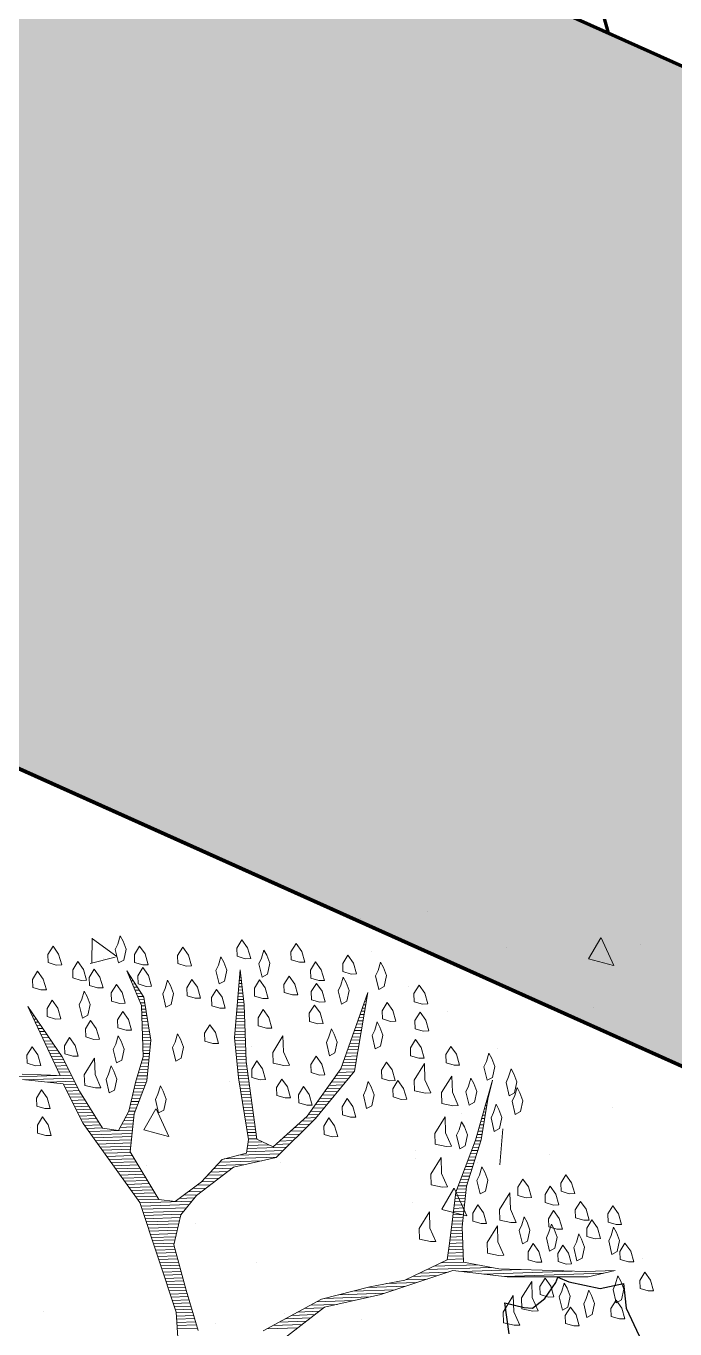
# Model space of a CAD drawing. Header units: millimetres. Extents: x 111 to 1506, y 14 to 566.
# Drawn here: x 244.166 to 245.587, y 190.313 to 193.169 of the extents above; entities that cross this region are included whole.
import ezdxf

# ---------------------------------------------------------------- set-up
doc = ezdxf.new("R2010")
doc.units = ezdxf.units.MM
for name, color, linetype, lineweight in [('ARBOLES', 78, 'Continuous', 5), ('G', 254, 'Continuous', 5), ('GRASS', 56, 'Continuous', 0)]:
    doc.layers.add(name, color=color, linetype=linetype, lineweight=lineweight)
doc.layers.add('fer', color=8, linetype='Continuous')

# ---------------------------------------------------------------- blocks, each defined once
blk = doc.blocks.new('*X16')
at = {"color": 0}
for p, q in [((17.5775, 17.92), (17.578, 17.92)), ((17.5814, 17.91), (17.584, 17.91)), ((17.5852, 17.9), (17.59, 17.9)), ((17.9321, 17.9), (17.9348, 17.9)), ((17.9333, 17.91), (17.9341, 17.91)), ((17.5891, 17.89), (17.596, 17.89)), ((17.5929, 17.88), (17.602, 17.88)), ((17.5967, 17.87), (17.608, 17.87)), ((17.6006, 17.86), (17.614, 17.86)), ((17.9273, 17.86), (17.9379, 17.86)), ((17.9285, 17.87), (17.9371, 17.87)), ((17.9297, 17.88), (17.9364, 17.88)), ((17.9309, 17.89), (17.9356, 17.89)), ((17.2621, 17.82), (17.2622, 17.82)), ((17.6044, 17.85), (17.62, 17.85)), ((17.6083, 17.84), (17.626, 17.84)), ((17.6121, 17.83), (17.6285, 17.83)), ((17.616, 17.82), (17.6298, 17.82)), ((17.9225, 17.82), (17.941, 17.82)), ((17.9237, 17.83), (17.9402, 17.83)), ((17.9249, 17.84), (17.9395, 17.84)), ((17.9261, 17.85), (17.9387, 17.85)), ((18.33, 17.82), (18.3316, 17.82)), ((17.2663, 17.81), (17.2685, 17.81)), ((17.2706, 17.8), (17.2748, 17.8)), ((17.2748, 17.79), (17.2811, 17.79)), ((17.279, 17.78), (17.2874, 17.78)), ((17.6191, 17.81), (17.631, 17.81)), ((17.6191, 17.8), (17.6323, 17.8)), ((17.6191, 17.79), (17.6335, 17.79)), ((17.6191, 17.78), (17.6348, 17.78)), ((17.9177, 17.78), (17.9423, 17.78)), ((17.9189, 17.79), (17.9423, 17.79)), ((17.9201, 17.8), (17.9423, 17.8)), ((17.9213, 17.81), (17.9418, 17.81)), ((18.3143, 17.78), (18.3234, 17.78)), ((18.3182, 17.79), (18.3254, 17.79)), ((18.3221, 17.8), (18.3275, 17.8)), ((18.3261, 17.81), (18.3296, 17.81)), ((17.2832, 17.77), (17.2937, 17.77)), ((17.2875, 17.76), (17.3001, 17.76)), ((17.2917, 17.75), (17.3064, 17.75)), ((17.2959, 17.74), (17.3127, 17.74)), ((17.3002, 17.73), (17.319, 17.73)), ((17.6191, 17.77), (17.636, 17.77)), ((17.6191, 17.76), (17.6373, 17.76)), ((17.6191, 17.75), (17.6385, 17.75)), ((17.6191, 17.74), (17.6398, 17.74)), ((17.6191, 17.73), (17.641, 17.73)), ((17.9117, 17.73), (17.9423, 17.73)), ((17.9129, 17.74), (17.9423, 17.74)), ((17.9141, 17.75), (17.9423, 17.75)), ((17.9153, 17.76), (17.9423, 17.76)), ((17.9165, 17.77), (17.9423, 17.77)), ((18.2946, 17.73), (18.313, 17.73)), ((18.2986, 17.74), (18.3151, 17.74)), ((18.3025, 17.75), (18.3171, 17.75)), ((18.3064, 17.76), (18.3192, 17.76)), ((18.3104, 17.77), (18.3213, 17.77)), ((17.3044, 17.72), (17.3253, 17.72)), ((17.3086, 17.71), (17.3316, 17.71)), ((17.3129, 17.7), (17.3379, 17.7)), ((17.3171, 17.69), (17.3443, 17.69)), ((17.6191, 17.72), (17.6423, 17.72)), ((17.6191, 17.71), (17.6435, 17.71)), ((17.6191, 17.7), (17.6445, 17.7)), ((17.6191, 17.69), (17.6431, 17.69)), ((17.9083, 17.7), (17.9423, 17.7)), ((17.909, 17.69), (17.9423, 17.69)), ((17.9093, 17.71), (17.9423, 17.71)), ((17.9105, 17.72), (17.9423, 17.72)), ((18.2789, 17.69), (18.3047, 17.69)), ((18.2829, 17.7), (18.3068, 17.7)), ((18.2868, 17.71), (18.3089, 17.71)), ((18.2907, 17.72), (18.3109, 17.72)), ((17.3213, 17.68), (17.3506, 17.68)), ((17.3256, 17.67), (17.3569, 17.67)), ((17.3298, 17.66), (17.3632, 17.66)), ((17.334, 17.65), (17.368, 17.65)), ((17.619, 17.65), (17.6378, 17.65)), ((17.6191, 17.68), (17.6418, 17.68)), ((17.6191, 17.67), (17.6405, 17.67)), ((17.6191, 17.66), (17.6391, 17.66)), ((17.9097, 17.68), (17.9423, 17.68)), ((17.9103, 17.67), (17.9423, 17.67)), ((17.911, 17.66), (17.9423, 17.66)), ((17.9117, 17.65), (17.9423, 17.65)), ((18.2632, 17.65), (18.2965, 17.65)), ((18.2671, 17.66), (18.2985, 17.66)), ((18.2711, 17.67), (18.3006, 17.67)), ((18.275, 17.68), (18.3027, 17.68)), ((17.3382, 17.64), (17.3727, 17.64)), ((17.3425, 17.63), (17.3773, 17.63)), ((17.3467, 17.62), (17.3819, 17.62)), ((17.3509, 17.61), (17.3865, 17.61)), ((17.6057, 17.61), (17.6325, 17.61)), ((17.6091, 17.62), (17.6338, 17.62)), ((17.6124, 17.63), (17.6351, 17.63)), ((17.6157, 17.64), (17.6365, 17.64)), ((17.9123, 17.64), (17.9423, 17.64)), ((17.913, 17.63), (17.9423, 17.63)), ((17.9137, 17.62), (17.9428, 17.62)), ((17.9143, 17.61), (17.9438, 17.61)), ((18.2475, 17.61), (18.2882, 17.61)), ((18.2514, 17.62), (18.2903, 17.62)), ((18.2554, 17.63), (18.2923, 17.63)), ((18.2593, 17.64), (18.2944, 17.64)), ((17.0572, 17.6), (17.3444, 17.6)), ((17.2417, 17.59), (17.3957, 17.59)), ((17.3167, 17.58), (17.4003, 17.58)), ((17.3552, 17.6), (17.3911, 17.6)), ((17.3657, 17.57), (17.405, 17.57)), ((17.5926, 17.57), (17.6261, 17.57)), ((17.5957, 17.58), (17.6285, 17.58)), ((17.5991, 17.59), (17.6298, 17.59)), ((17.6024, 17.6), (17.6311, 17.6)), ((17.915, 17.6), (17.9448, 17.6)), ((17.9157, 17.59), (17.9459, 17.59)), ((17.9163, 17.58), (17.9469, 17.58)), ((17.9172, 17.57), (17.9479, 17.57)), ((18.2241, 17.57), (18.2717, 17.57)), ((18.2317, 17.58), (18.2805, 17.58)), ((18.2394, 17.59), (18.284, 17.59)), ((18.2436, 17.6), (18.2861, 17.6)), ((17.3704, 17.56), (17.4096, 17.56)), ((17.3751, 17.55), (17.4142, 17.55)), ((17.3797, 17.54), (17.4197, 17.54)), ((17.3844, 17.53), (17.4254, 17.53)), ((17.5817, 17.53), (17.6094, 17.53)), ((17.5844, 17.54), (17.6136, 17.54)), ((17.5872, 17.55), (17.6178, 17.55)), ((17.5899, 17.56), (17.6219, 17.56)), ((17.9186, 17.56), (17.949, 17.56)), ((17.9199, 17.55), (17.95, 17.55)), ((17.9212, 17.54), (17.951, 17.54)), ((17.9225, 17.53), (17.9521, 17.53)), ((18.1935, 17.53), (18.2364, 17.53)), ((18.2011, 17.54), (18.2452, 17.54)), ((18.2088, 17.55), (18.254, 17.55)), ((18.2164, 17.56), (18.2628, 17.56)), ((18.7131, 17.53), (18.7134, 17.53)), ((17.3891, 17.52), (17.4311, 17.52)), ((17.3937, 17.51), (17.4369, 17.51)), ((17.3984, 17.5), (17.4426, 17.5)), ((17.4031, 17.49), (17.4483, 17.49)), ((17.5708, 17.49), (17.5928, 17.49)), ((17.5735, 17.5), (17.5969, 17.5)), ((17.5762, 17.51), (17.6011, 17.51)), ((17.579, 17.52), (17.6053, 17.52)), ((17.9238, 17.52), (17.9531, 17.52)), ((17.9251, 17.51), (17.9541, 17.51)), ((17.9264, 17.5), (17.9552, 17.5)), ((17.9277, 17.49), (17.9562, 17.49)), ((18.1629, 17.49), (18.2011, 17.49)), ((18.1706, 17.5), (18.2099, 17.5)), ((18.1782, 17.51), (18.2187, 17.51)), ((18.1858, 17.52), (18.2276, 17.52)), ((18.7003, 17.49), (18.7019, 17.49)), ((18.7035, 17.5), (18.7048, 17.5)), ((18.7067, 17.51), (18.7077, 17.51)), ((18.7099, 17.52), (18.7105, 17.52)), ((17.4077, 17.48), (17.454, 17.48)), ((17.4124, 17.47), (17.4597, 17.47)), ((17.4171, 17.46), (17.4654, 17.46)), ((17.4217, 17.45), (17.4711, 17.45)), ((17.5509, 17.45), (17.582, 17.45)), ((17.5566, 17.46), (17.5834, 17.46)), ((17.5623, 17.47), (17.5849, 17.47)), ((17.568, 17.48), (17.5886, 17.48)), ((17.929, 17.48), (17.9572, 17.48)), ((17.9303, 17.47), (17.9583, 17.47)), ((17.9316, 17.46), (17.9593, 17.46)), ((17.9329, 17.45), (17.9604, 17.45)), ((18.1323, 17.45), (18.1658, 17.45)), ((18.14, 17.46), (18.1746, 17.46)), ((18.1476, 17.47), (18.1834, 17.47)), ((18.1553, 17.48), (18.1923, 17.48)), ((18.6876, 17.45), (18.6931, 17.45)), ((18.6908, 17.46), (18.6951, 17.46)), ((18.694, 17.47), (18.6971, 17.47)), ((18.6971, 17.48), (18.6991, 17.48)), ((17.4276, 17.44), (17.4769, 17.44)), ((17.4343, 17.43), (17.4826, 17.43)), ((17.441, 17.42), (17.5777, 17.42)), ((17.4476, 17.41), (17.5763, 17.41)), ((17.5394, 17.43), (17.5792, 17.43)), ((17.5452, 17.44), (17.5806, 17.44)), ((17.9342, 17.44), (17.9614, 17.44)), ((17.9355, 17.43), (17.9624, 17.43)), ((17.9368, 17.42), (17.9635, 17.42)), ((17.9381, 17.41), (17.9645, 17.41)), ((18.0867, 17.41), (18.1253, 17.41)), ((18.0985, 17.42), (18.136, 17.42)), ((18.1103, 17.43), (18.1467, 17.43)), ((18.1221, 17.44), (18.157, 17.44)), ((18.6749, 17.41), (18.6851, 17.41)), ((18.6781, 17.42), (18.6871, 17.42)), ((18.6812, 17.43), (18.6891, 17.43)), ((18.6844, 17.44), (18.6911, 17.44)), ((17.4543, 17.4), (17.5749, 17.4)), ((17.461, 17.39), (17.5734, 17.39)), ((17.4676, 17.38), (17.572, 17.38)), ((17.4743, 17.37), (17.5706, 17.37)), ((17.9394, 17.4), (17.9655, 17.4)), ((17.9407, 17.39), (17.9666, 17.39)), ((17.9407, 17.37), (17.984, 17.37)), ((17.942, 17.38), (17.9676, 17.38)), ((18.0394, 17.37), (18.0824, 17.37)), ((18.0512, 17.38), (18.0931, 17.38)), ((18.063, 17.39), (18.1038, 17.39)), ((18.0748, 17.4), (18.1146, 17.4)), ((18.6621, 17.37), (18.6771, 17.37)), ((18.6653, 17.38), (18.6791, 17.38)), ((18.6685, 17.39), (18.6811, 17.39)), ((18.6717, 17.4), (18.6831, 17.4)), ((17.481, 17.36), (17.5692, 17.36)), ((17.4876, 17.35), (17.5695, 17.35)), ((17.4943, 17.34), (17.5751, 17.34)), ((17.501, 17.33), (17.5807, 17.33)), ((17.5076, 17.32), (17.5862, 17.32)), ((17.8637, 17.32), (18.0288, 17.32)), ((17.9087, 17.33), (18.0396, 17.33)), ((17.9347, 17.34), (18.0503, 17.34)), ((17.9367, 17.35), (18.061, 17.35)), ((17.9387, 17.36), (18.004, 17.36)), ((18.0276, 17.36), (18.0717, 17.36)), ((18.6429, 17.32), (18.6621, 17.32)), ((18.6471, 17.33), (18.6656, 17.33)), ((18.6513, 17.34), (18.6692, 17.34)), ((18.6555, 17.35), (18.6727, 17.35)), ((18.659, 17.36), (18.6751, 17.36)), ((17.5143, 17.31), (17.5918, 17.31)), ((17.521, 17.3), (17.5973, 17.3)), ((17.5276, 17.29), (17.6029, 17.29)), ((17.5343, 17.28), (17.6084, 17.28)), ((17.8187, 17.28), (17.873, 17.28)), ((17.8287, 17.29), (17.887, 17.29)), ((17.8387, 17.3), (17.9283, 17.3)), ((17.8487, 17.31), (17.9816, 17.31)), ((18.626, 17.28), (18.648, 17.28)), ((18.6303, 17.29), (18.6515, 17.29)), ((18.6345, 17.3), (18.6551, 17.3)), ((18.6387, 17.31), (18.6586, 17.31)), ((17.541, 17.27), (17.614, 17.27)), ((17.5476, 17.26), (17.6195, 17.26)), ((17.5543, 17.25), (17.6251, 17.25)), ((17.561, 17.24), (17.6307, 17.24)), ((17.7741, 17.24), (17.817, 17.24)), ((17.7884, 17.25), (17.831, 17.25)), ((17.7987, 17.26), (17.845, 17.26)), ((17.8087, 17.27), (17.859, 17.27)), ((18.6092, 17.24), (18.6339, 17.24)), ((18.6134, 17.25), (18.6374, 17.25)), ((18.6176, 17.26), (18.6409, 17.26)), ((18.6218, 17.27), (18.6445, 17.27)), ((17.5676, 17.23), (17.6362, 17.23)), ((17.5743, 17.22), (17.6418, 17.22)), ((17.581, 17.21), (17.6473, 17.21)), ((17.5876, 17.2), (17.6529, 17.2)), ((17.717, 17.2), (17.7653, 17.2)), ((17.7313, 17.21), (17.775, 17.21)), ((17.7456, 17.22), (17.789, 17.22)), ((17.7599, 17.23), (17.803, 17.23)), ((18.5924, 17.2), (18.6215, 17.2)), ((18.5966, 17.21), (18.6233, 17.21)), ((18.6008, 17.22), (18.6268, 17.22)), ((18.605, 17.23), (18.6303, 17.23)), ((17.5939, 17.19), (17.7568, 17.19)), ((17.5968, 17.18), (17.7482, 17.18)), ((17.5998, 17.17), (17.7396, 17.17)), ((17.6027, 17.16), (17.731, 17.16)), ((18.5837, 17.16), (18.6162, 17.16)), ((18.5853, 17.17), (18.6175, 17.17)), ((18.5868, 17.18), (18.6189, 17.18)), ((18.5884, 17.19), (18.6202, 17.19)), ((17.6056, 17.15), (17.7225, 17.15)), ((17.6085, 17.14), (17.7189, 17.14)), ((17.6115, 17.13), (17.7161, 17.13)), ((17.6144, 17.12), (17.7134, 17.12)), ((18.5774, 17.12), (18.6109, 17.12)), ((18.5789, 17.13), (18.6122, 17.13)), ((18.5805, 17.14), (18.6135, 17.14)), ((18.5821, 17.15), (18.6149, 17.15)), ((17.6173, 17.11), (17.7107, 17.11)), ((17.6203, 17.1), (17.7079, 17.1)), ((17.6232, 17.09), (17.7052, 17.09)), ((17.6261, 17.08), (17.7025, 17.08)), ((18.571, 17.08), (18.6056, 17.08)), ((18.5726, 17.09), (18.6069, 17.09)), ((18.5742, 17.1), (18.6082, 17.1)), ((18.5758, 17.11), (18.6095, 17.11)), ((17.629, 17.07), (17.6998, 17.07)), ((17.632, 17.06), (17.697, 17.06)), ((17.6349, 17.05), (17.6968, 17.05)), ((17.6378, 17.04), (17.6992, 17.04)), ((18.5647, 17.04), (18.6056, 17.04)), ((18.5663, 17.05), (18.6056, 17.05)), ((18.5679, 17.06), (18.6056, 17.06)), ((18.5695, 17.07), (18.6056, 17.07)), ((17.6407, 17.03), (17.7015, 17.03)), ((17.6437, 17.02), (17.7039, 17.02)), ((17.6466, 17.01), (17.7062, 17.01)), ((17.6495, 17), (17.7086, 17)), ((18.5582, 17), (18.6056, 17)), ((18.5598, 17.01), (18.6056, 17.01)), ((18.5615, 17.02), (18.6056, 17.02)), ((18.5632, 17.03), (18.6056, 17.03)), ((17.6524, 16.99), (17.7109, 16.99)), ((17.6554, 16.98), (17.7133, 16.98)), ((17.6583, 16.97), (17.7156, 16.97)), ((17.6612, 16.96), (17.718, 16.96)), ((18.5125, 16.96), (18.6485, 16.96)), ((18.5353, 16.97), (18.6056, 16.97)), ((18.5548, 16.98), (18.6056, 16.98)), ((18.5565, 16.99), (18.6056, 16.99)), ((17.6642, 16.95), (17.7204, 16.95)), ((17.6671, 16.94), (17.7227, 16.94)), ((17.67, 16.93), (17.7251, 16.93)), ((17.6729, 16.92), (17.7274, 16.92)), ((17.6759, 16.91), (17.7298, 16.91)), ((18.3608, 16.91), (18.4555, 16.91)), ((18.4211, 16.92), (18.4892, 16.92)), ((18.4439, 16.93), (18.523, 16.93)), ((18.4668, 16.94), (18.5567, 16.94)), ((18.4896, 16.95), (18.6918, 16.95)), ((18.6009, 16.94), (18.7864, 16.94)), ((18.6675, 16.93), (18.9464, 16.93)), ((18.7342, 16.92), (19.0449, 16.92)), ((17.6788, 16.9), (17.7324, 16.9)), ((17.6817, 16.89), (17.7351, 16.89)), ((17.6846, 16.88), (17.7378, 16.88)), ((17.6876, 16.87), (17.7404, 16.87)), ((18.1645, 16.87), (18.3086, 16.87)), ((18.2095, 16.88), (18.3542, 16.88)), ((18.2545, 16.89), (18.388, 16.89)), ((18.2995, 16.9), (18.4217, 16.9)), ((17.6905, 16.86), (17.7431, 16.86)), ((17.6934, 16.85), (17.7458, 16.85)), ((17.6957, 16.84), (17.7484, 16.84)), ((17.6961, 16.83), (17.7511, 16.83)), ((18.0792, 16.83), (18.1463, 16.83)), ((18.0992, 16.84), (18.1601, 16.84)), ((18.1192, 16.85), (18.2036, 16.85)), ((18.1392, 16.86), (18.2561, 16.86)), ((17.6964, 16.82), (17.7538, 16.82)), ((17.6967, 16.81), (17.7564, 16.81)), ((17.6971, 16.8), (17.7591, 16.8)), ((17.6974, 16.79), (17.7618, 16.79)), ((17.9992, 16.79), (18.0909, 16.79)), ((18.0192, 16.8), (18.1047, 16.8)), ((18.0392, 16.81), (18.1186, 16.81)), ((18.0592, 16.82), (18.1324, 16.82)), ((17.9792, 16.78), (18.0771, 16.78))]:
    blk.add_line(p, q, dxfattribs=at)
blk = doc.blocks.new('E1E')
at = {"layer": 'ARBOLES', "ltscale": 0.2}
for p, q in [((96.1659, 58.1962), (96.1659, 58.1962)), ((95.7346, 58.0534), (95.7346, 58.0534)), ((95.5753, 57.9605), (95.5753, 57.9605)), ((95.3825, 57.8989), (95.3825, 57.8989)), ((95.6956, 57.8639), (95.6956, 57.8639)), ((95.8816, 57.8288), (95.8816, 57.8288)), ((96.0586, 57.7367), (96.0586, 57.7367)), ((96.3808, 57.7588), (96.3808, 57.7588)), ((96.0916, 57.5886), (96.0336, 57.6433)), ((96.1011, 57.6524), (96.0338, 57.644)), ((96.0922, 57.5891), (96.1014, 57.6522)), ((94.9516, 57.6149), (94.9516, 57.6149)), ((95.7341, 57.5948), (95.7341, 57.5948)), ((95.3729, 57.5622), (95.3729, 57.5622)), ((95.2847, 57.4872), (95.2267, 57.5419)), ((95.2942, 57.551), (95.227, 57.5425)), ((95.2854, 57.4877), (95.2946, 57.5508)), ((94.7552, 57.4724), (94.7552, 57.4724)), ((95.4096, 57.4529), (95.4096, 57.4529)), ((95.4163, 57.4332), (95.4163, 57.4332)), ((95.9403, 57.448), (95.9403, 57.448)), ((95.2247, 57.2935), (95.1969, 57.385)), ((95.2543, 57.4023), (95.2543, 57.4023)), ((96.4995, 57.3914), (96.4995, 57.3914)), ((95.7535, 57.3323), (95.7535, 57.3323)), ((95.9202, 57.3422), (95.9202, 57.3422)), ((95.0851, 57.311), (95.0851, 57.311)), ((95.3415, 57.2983), (95.3415, 57.2983)), ((96.3968, 57.2987), (96.3421, 57.2587)), ((96.4168, 57.2351), (96.3942, 57.2948)), ((96.2526, 57.2622), (96.2526, 57.2622)), ((96.4161, 57.2358), (96.3388, 57.2555)), ((96.37, 57.2738), (96.37, 57.2738)), ((94.9776, 57.1326), (94.9776, 57.1326)), ((96.0455, 57.1319), (96.0455, 57.1319)), ((95.3165, 57.1024), (95.3165, 57.1024)), ((95.4768, 57.0625), (95.4768, 57.0625)), ((95.5976, 57.0405), (95.5976, 57.0405)), ((95.721, 56.99), (95.721, 56.99)), ((95.1247, 56.908), (95.1247, 56.908)), ((95.7812, 56.9208), (95.7812, 56.9208)), ((95.3965, 56.8481), (95.3965, 56.8481)), ((95.6238, 56.8379), (95.6238, 56.8379)), ((95.1744, 56.7297), (95.1164, 56.7844)), ((95.1839, 56.7935), (95.1166, 56.785)), ((95.175, 56.7302), (95.1842, 56.7933)), ((95.072, 56.7062), (95.072, 56.7062))]:
    blk.add_line(p, q, dxfattribs=at)
for points in [[(96.4476, 57.6498), (96.3442, 57.6194), (96.2553, 57.6966), (96.0383, 57.8338), (95.8415, 58.0658), (95.7481, 58.258)], [(95.5632, 58.0431), (95.4838, 57.9065), (95.3588, 57.8196), (95.2064, 57.6894), (95.0676, 57.651), (94.8696, 57.5706), (94.8103, 57.5286), (94.8819, 57.5605), (95.0958, 57.6402), (95.189, 57.6583), (95.2267, 57.5738), (95.2571, 57.4704), (95.2673, 57.3425), (95.2913, 57.2362), (95.2985, 57.1849), (95.2803, 57.3482), (95.2773, 57.495), (95.2418, 57.6273), (95.231, 57.6692), (95.3147, 57.761), (95.3935, 57.8117), (95.499, 57.8898), (95.6102, 58.0251)], [(95.7692, 58.0881), (95.8387, 58.0021), (95.9139, 57.9032), (95.9263, 57.8229), (95.9075, 57.76), (95.8454, 57.6544), (95.75, 57.5886), (95.693, 57.4541), (95.6447, 57.3001), (95.6897, 57.0941), (95.6801, 57.308), (95.7154, 57.4563), (95.7681, 57.5655), (95.8158, 57.5633), (95.9193, 57.3834), (95.9802, 57.2468), (96.0243, 57.1651), (95.9714, 57.3364), (95.9215, 57.4311), (95.8354, 57.572), (95.8274, 57.6074), (95.8801, 57.6465), (95.909, 57.7217), (95.9538, 57.7962), (95.9957, 57.8071), (96.1128, 57.719), (96.1404, 57.6221), (96.1426, 57.5296), (96.173, 57.4262), (96.2324, 57.3279), (96.3004, 57.2803), (96.2302, 57.3504), (96.1752, 57.4739), (96.1686, 57.5412), (96.1563, 57.6214), (96.162, 57.6785), (96.2039, 57.6894), (96.2965, 57.6215), (96.3732, 57.5543), (96.5063, 57.4655), (96.3594, 57.6027), (96.4534, 57.6368)]]:
    blk.add_lwpolyline(points, dxfattribs=at)
for points in [[(95.0025, 57.7623), (95.0314, 57.7674), (95.0429, 57.7413), (95.0343, 57.6907), (95.0169, 57.7298), (94.9894, 57.7565)], [(96.3347, 57.7632), (96.3571, 57.7654), (96.3658, 57.7459), (96.3615, 57.7206), (96.3398, 57.7343), (96.3217, 57.7574)], [(94.8565, 57.7051), (94.8789, 57.7072), (94.8876, 57.6877), (94.8832, 57.6624), (94.8616, 57.6761), (94.8435, 57.6993)], [(94.9714, 57.7095), (95.0003, 57.7146), (95.0119, 57.6885), (95.0033, 57.6379), (94.9859, 57.677), (94.9584, 57.7037)], [(96.3637, 57.6982), (96.3861, 57.7003), (96.3948, 57.6808), (96.3905, 57.6555), (96.3688, 57.6692), (96.3507, 57.6924)], [(94.8529, 57.6255), (94.8536, 57.6414), (94.8326, 57.6711), (94.8225, 57.6588), (94.8276, 57.6299), (94.8428, 57.6132), (94.8551, 57.6031)], [(94.9201, 57.6321), (94.9208, 57.648), (94.8999, 57.6776), (94.8898, 57.6653), (94.8948, 57.6364), (94.91, 57.6198), (94.9223, 57.6097)], [(94.9469, 57.6596), (94.9693, 57.6618), (94.978, 57.6423), (94.9736, 57.6169), (94.9519, 57.6307), (94.9339, 57.6538)], [(94.7517, 57.6428), (94.7741, 57.645), (94.7828, 57.6255), (94.7785, 57.6002), (94.7568, 57.6139), (94.7387, 57.637)], [(95.2902, 57.641), (95.3192, 57.6461), (95.3307, 57.6201), (95.3221, 57.5695), (95.3047, 57.6085), (95.2772, 57.6352)], [(94.7959, 57.5612), (94.7966, 57.5771), (94.7756, 57.6067), (94.7655, 57.5944), (94.7705, 57.5655), (94.7857, 57.5489), (94.798, 57.5388)], [(95.0105, 57.5866), (95.0329, 57.5888), (95.0416, 57.5693), (95.0373, 57.544), (95.0156, 57.5577), (94.9975, 57.5808)], [(95.1103, 57.6076), (95.1392, 57.6127), (95.1508, 57.5867), (95.1421, 57.5361), (95.1248, 57.5751), (95.0973, 57.6019)], [(96.1021, 57.5505), (96.1028, 57.5664), (96.0818, 57.596), (96.0717, 57.5837), (96.0768, 57.5548), (96.092, 57.5382), (96.1043, 57.5281)], [(96.2424, 57.5506), (96.2431, 57.5665), (96.2221, 57.5961), (96.212, 57.5838), (96.2171, 57.5549), (96.2322, 57.5383), (96.2445, 57.5282)], [(96.2604, 57.5976), (96.2893, 57.6027), (96.3009, 57.5767), (96.2923, 57.5261), (96.2749, 57.5651), (96.2474, 57.5918)], [(96.4295, 57.6028), (96.452, 57.605), (96.4606, 57.5855), (96.4563, 57.5602), (96.4346, 57.5739), (96.4165, 57.597)], [(94.9361, 57.5613), (94.9585, 57.5634), (94.9672, 57.5439), (94.9629, 57.5186), (94.9412, 57.5323), (94.9231, 57.5555)], [(95.0836, 57.51), (95.0843, 57.5259), (95.0633, 57.5556), (95.0532, 57.5433), (95.0583, 57.5144), (95.0735, 57.4977), (95.0858, 57.4876)], [(94.7091, 57.5459), (94.7315, 57.5481), (94.7402, 57.5286), (94.7359, 57.5033), (94.7142, 57.517), (94.6961, 57.5401)], [(94.9332, 57.4976), (94.934, 57.5135), (94.913, 57.5432), (94.9029, 57.5309), (94.9079, 57.502), (94.9231, 57.4853), (94.9354, 57.4752)], [(95.0099, 57.5006), (95.0106, 57.5165), (94.9896, 57.5461), (94.9795, 57.5338), (94.9846, 57.5049), (94.9998, 57.4883), (95.0121, 57.4782)], [(95.1125, 57.5151), (95.1414, 57.5202), (95.153, 57.4942), (95.1444, 57.4436), (95.127, 57.4826), (95.0995, 57.5093)], [(95.1841, 57.547), (95.2065, 57.5492), (95.2151, 57.5296), (95.2108, 57.5043), (95.1891, 57.5181), (95.171, 57.5412)], [(96.3472, 57.5427), (96.3696, 57.5449), (96.3783, 57.5254), (96.374, 57.5001), (96.3523, 57.5138), (96.3342, 57.5369)], [(94.7865, 57.4946), (94.8089, 57.4968), (94.8176, 57.4773), (94.8133, 57.452), (94.7916, 57.4657), (94.7735, 57.4889)], [(94.8545, 57.447), (94.8552, 57.4629), (94.8342, 57.4925), (94.8241, 57.4802), (94.8292, 57.4513), (94.8444, 57.4347), (94.8567, 57.4246)], [(94.9933, 57.4854), (95.0157, 57.4876), (95.0243, 57.4681), (95.02, 57.4428), (94.9983, 57.4565), (94.9802, 57.4796)], [(95.3157, 57.4965), (95.3446, 57.5015), (95.3561, 57.4755), (95.3475, 57.4249), (95.3301, 57.4639), (95.3026, 57.4907)], [(96.2547, 57.4704), (96.2554, 57.4863), (96.2344, 57.5159), (96.2243, 57.5036), (96.2294, 57.4747), (96.2446, 57.4581), (96.2569, 57.448)], [(94.8906, 57.4709), (94.913, 57.4731), (94.9217, 57.4535), (94.9174, 57.4282), (94.8957, 57.442), (94.8776, 57.4651)], [(95.2362, 57.4299), (95.2369, 57.4458), (95.2159, 57.4754), (95.2058, 57.4631), (95.2109, 57.4342), (95.2261, 57.4176), (95.2384, 57.4075)], [(95.6337, 57.4822), (95.6561, 57.4844), (95.6648, 57.4649), (95.6605, 57.4396), (95.6388, 57.4533), (95.6207, 57.4764)], [(96.1116, 57.4067), (96.1123, 57.4226), (96.0913, 57.4522), (96.0812, 57.4399), (96.0863, 57.411), (96.1015, 57.3944), (96.1138, 57.3842)], [(96.3125, 57.4805), (96.3349, 57.4827), (96.3436, 57.4632), (96.3393, 57.4379), (96.3176, 57.4516), (96.2995, 57.4747)], [(96.4268, 57.469), (96.4492, 57.4712), (96.4578, 57.4517), (96.4535, 57.4264), (96.4318, 57.4401), (96.4137, 57.4633)], [(94.8531, 57.4152), (94.8755, 57.4174), (94.8842, 57.3978), (94.8798, 57.3725), (94.8581, 57.3863), (94.8401, 57.4094)], [(94.9369, 57.4369), (94.9593, 57.4391), (94.968, 57.4196), (94.9637, 57.3943), (94.942, 57.408), (94.9239, 57.4311)], [(95.0258, 57.4298), (95.0482, 57.4319), (95.0569, 57.4124), (95.0526, 57.3871), (95.0309, 57.4008), (95.0128, 57.424)], [(95.0996, 57.4392), (95.122, 57.4414), (95.1306, 57.4219), (95.1263, 57.3966), (95.1046, 57.4103), (95.0865, 57.4334)], [(95.6085, 57.4164), (95.6309, 57.4186), (95.6396, 57.3991), (95.6353, 57.3738), (95.6136, 57.3875), (95.5955, 57.4106)], [(95.727, 57.4302), (95.7494, 57.4324), (95.7581, 57.4129), (95.7538, 57.3876), (95.7321, 57.4013), (95.714, 57.4245)], [(95.7877, 57.4339), (95.8102, 57.4361), (95.8188, 57.4166), (95.8145, 57.3913), (95.7928, 57.405), (95.7747, 57.4281)], [(95.8666, 57.4144), (95.889, 57.4166), (95.8976, 57.3971), (95.8933, 57.3718), (95.8716, 57.3855), (95.8535, 57.4086)], [(96.2432, 57.4263), (96.2656, 57.4285), (96.2743, 57.4089), (96.2699, 57.3836), (96.2482, 57.3974), (96.2302, 57.4205)], [(96.382, 57.3946), (96.3827, 57.4105), (96.3617, 57.4401), (96.3516, 57.4278), (96.3567, 57.3989), (96.3719, 57.3823), (96.3842, 57.3721)], [(94.9984, 57.3864), (95.0208, 57.3885), (95.0295, 57.369), (95.0252, 57.3437), (95.0035, 57.3575), (94.9854, 57.3806)], [(95.3309, 57.3396), (95.3317, 57.3555), (95.3107, 57.3851), (95.3006, 57.3728), (95.3056, 57.3439), (95.3208, 57.3273), (95.3331, 57.3172)], [(95.3461, 57.3931), (95.375, 57.3982), (95.3866, 57.3722), (95.3779, 57.3216), (95.3606, 57.3606), (95.3331, 57.3873)], [(96.4911, 57.412), (96.5135, 57.4142), (96.5222, 57.3947), (96.5179, 57.3694), (96.4962, 57.3831), (96.4781, 57.4062)], [(95.5984, 57.334), (95.5991, 57.3499), (95.5781, 57.3795), (95.568, 57.3672), (95.5731, 57.3383), (95.5883, 57.3217), (95.6006, 57.3116)], [(95.8225, 57.3559), (95.8514, 57.3609), (95.863, 57.3349), (95.8544, 57.2843), (95.837, 57.3233), (95.8095, 57.3501)], [(96.0177, 57.3726), (96.0401, 57.3748), (96.0488, 57.3553), (96.0444, 57.33), (96.0227, 57.3437), (96.0047, 57.3668)], [(96.2851, 57.367), (96.3075, 57.3692), (96.3162, 57.3497), (96.3119, 57.3244), (96.2902, 57.3381), (96.2721, 57.3612)], [(96.3545, 57.3512), (96.377, 57.3533), (96.3856, 57.3338), (96.3813, 57.3085), (96.3596, 57.3223), (96.3415, 57.3454)], [(96.4023, 57.349), (96.4247, 57.3512), (96.4334, 57.3317), (96.429, 57.3064), (96.4073, 57.3201), (96.3893, 57.3432)], [(95.5023, 57.3224), (95.5247, 57.3246), (95.5334, 57.305), (95.5291, 57.2797), (95.5074, 57.2935), (95.4893, 57.3166)], [(95.7264, 57.3442), (95.7488, 57.3464), (95.7575, 57.3269), (95.7531, 57.3016), (95.7314, 57.3153), (95.7134, 57.3384)], [(96.1891, 57.2853), (96.1898, 57.3012), (96.1688, 57.3308), (96.1587, 57.3185), (96.1637, 57.2896), (96.1789, 57.273), (96.1912, 57.2629)], [(96.4782, 57.3361), (96.5006, 57.3383), (96.5093, 57.3187), (96.5049, 57.2934), (96.4833, 57.3072), (96.4652, 57.3303)], [(95.2638, 57.2629), (95.2645, 57.2788), (95.2435, 57.3085), (95.2334, 57.2962), (95.2385, 57.2673), (95.2537, 57.2506), (95.266, 57.2405)], [(95.37, 57.2869), (95.3989, 57.2919), (95.4105, 57.2659), (95.4019, 57.2153), (95.3845, 57.2543), (95.357, 57.2811)], [(95.4495, 57.2833), (95.4785, 57.2884), (95.49, 57.2624), (95.4814, 57.2118), (95.464, 57.2508), (95.4365, 57.2775)], [(95.5486, 57.2884), (95.571, 57.2906), (95.5797, 57.2711), (95.5753, 57.2458), (95.5537, 57.2595), (95.5356, 57.2826)], [(95.7409, 57.2416), (95.7416, 57.2575), (95.7206, 57.2871), (95.7105, 57.2748), (95.7156, 57.2459), (95.7308, 57.2293), (95.7431, 57.2192)], [(95.9021, 57.2822), (95.9245, 57.2844), (95.9332, 57.2648), (95.9288, 57.2395), (95.9071, 57.2533), (95.8891, 57.2764)], [(96.0358, 57.2794), (96.0582, 57.2816), (96.0669, 57.262), (96.0626, 57.2367), (96.0409, 57.2505), (96.0228, 57.2736)], [(96.1059, 57.2794), (96.1283, 57.2816), (96.137, 57.2621), (96.1327, 57.2368), (96.111, 57.2505), (96.0929, 57.2736)], [(96.2375, 57.299), (96.2599, 57.3012), (96.2686, 57.2817), (96.2643, 57.2564), (96.2426, 57.2701), (96.2245, 57.2932)], [(95.2291, 57.2007), (95.2298, 57.2166), (95.2088, 57.2463), (95.1987, 57.234), (95.2038, 57.2051), (95.219, 57.1884), (95.2313, 57.1783)], [(95.3513, 57.224), (95.352, 57.2399), (95.331, 57.2695), (95.3209, 57.2572), (95.326, 57.2283), (95.3412, 57.2117), (95.3535, 57.2015)], [(96.2671, 57.2499), (96.2896, 57.2521), (96.2982, 57.2326), (96.2939, 57.2073), (96.2722, 57.221), (96.2541, 57.2441)], [(96.3489, 57.2239), (96.3496, 57.2398), (96.3286, 57.2695), (96.3185, 57.2572), (96.3236, 57.2282), (96.3387, 57.2116), (96.351, 57.2015)], [(95.6361, 57.1793), (95.6368, 57.1952), (95.6158, 57.2249), (95.6057, 57.2126), (95.6108, 57.1837), (95.626, 57.167), (95.6383, 57.1569)], [(95.7814, 57.2206), (95.8038, 57.2228), (95.8125, 57.2033), (95.8082, 57.178), (95.7865, 57.1917), (95.7684, 57.2149)], [(95.9404, 57.2135), (95.9628, 57.2157), (95.9715, 57.1962), (95.9672, 57.1709), (95.9455, 57.1846), (95.9274, 57.2077)], [(96.0821, 57.1753), (96.0829, 57.1912), (96.0619, 57.2208), (96.0518, 57.2085), (96.0568, 57.1796), (96.072, 57.163), (96.0843, 57.1529)], [(96.1602, 57.2101), (96.1826, 57.2122), (96.1913, 57.1927), (96.187, 57.1674), (96.1653, 57.1812), (96.1472, 57.2043)], [(95.2624, 57.161), (95.2631, 57.1769), (95.2421, 57.2065), (95.232, 57.1942), (95.2371, 57.1653), (95.2523, 57.1487), (95.2646, 57.1386)], [(95.3318, 57.1451), (95.3325, 57.1611), (95.3115, 57.1907), (95.3014, 57.1784), (95.3065, 57.1495), (95.3217, 57.1329), (95.334, 57.1227)], [(95.407, 57.1864), (95.4294, 57.1886), (95.4381, 57.1691), (95.4337, 57.1438), (95.412, 57.1575), (95.3939, 57.1806)], [(95.5002, 57.2045), (95.5226, 57.2067), (95.5313, 57.1872), (95.527, 57.1619), (95.5053, 57.1756), (95.4872, 57.1988)], [(95.8718, 57.1752), (95.8942, 57.1773), (95.9029, 57.1578), (95.8986, 57.1325), (95.8769, 57.1463), (95.8588, 57.1694)], [(95.6058, 57.1424), (95.6282, 57.1446), (95.6369, 57.1251), (95.6326, 57.0998), (95.6109, 57.1135), (95.5928, 57.1367)], [(95.7634, 57.1035), (95.7641, 57.1194), (95.7431, 57.149), (95.733, 57.1368), (95.7381, 57.1078), (95.7533, 57.0912), (95.7656, 57.0811)], [(95.7981, 57.1657), (95.8205, 57.1679), (95.8292, 57.1484), (95.8248, 57.1231), (95.8031, 57.1368), (95.785, 57.1599)], [(95.9839, 57.116), (95.9846, 57.1319), (95.9636, 57.1615), (95.9535, 57.1492), (95.9586, 57.1203), (95.9738, 57.1037), (95.9861, 57.0936)], [(95.5162, 57.1337), (95.5386, 57.1359), (95.5472, 57.1164), (95.5429, 57.0911), (95.5212, 57.1048), (95.5031, 57.1279)], [(95.8212, 57.1137), (95.8436, 57.1159), (95.8523, 57.0964), (95.848, 57.071), (95.8263, 57.0848), (95.8082, 57.1079)], [(96.0229, 57.1333), (96.0453, 57.1355), (96.054, 57.116), (96.0497, 57.0907), (96.028, 57.1044), (96.0099, 57.1275)], [(95.6868, 57.0305), (95.6875, 57.0464), (95.6666, 57.076), (95.6564, 57.0637), (95.6615, 57.0348), (95.6767, 57.0182), (95.689, 57.008)], [(95.887, 57.0884), (95.9094, 57.0906), (95.9181, 57.0711), (95.9138, 57.0458), (95.8921, 57.0595), (95.874, 57.0826)], [(95.5451, 57.0687), (95.5675, 57.0709), (95.5762, 57.0513), (95.5719, 57.026), (95.5502, 57.0398), (95.5321, 57.0629)], [(95.749, 57.0659), (95.7714, 57.0681), (95.7801, 57.0486), (95.7757, 57.0233), (95.7541, 57.037), (95.736, 57.0601)]]:
    blk.add_lwpolyline(points, close=True, dxfattribs=at)
at = {"layer": 'ARBOLES', "ltscale": 0.2, "xscale": 0.8372139817761642, "yscale": 0.8372139817761642, "zscale": 0.8372139817761642, "rotation": 204.0028523145856}
blk.add_blockref('*X16', (103.6395, 76.9735), dxfattribs=at)
blk = doc.blocks.new('tr')
at = {"layer": 'fer', "color": 97}
for p, q in [((1378.2232, 205.2442), (1378.3839, 205.4175)), ((1378.2232, 205.2442), (1378.3839, 205.4175)), ((1378.1756, 205.2182), (1378.2232, 205.2442)), ((1378.1756, 205.2182), (1378.2232, 205.2442)), ((1378.1756, 205.2182), (1378.1756, 205.2182)), ((1378.1756, 205.2182), (1378.1756, 205.2182)), ((1378.1875, 205.2009), (1378.1756, 205.2182)), ((1378.1756, 205.2182), (1378.1756, 205.2182)), ((1378.1756, 205.2182), (1378.1756, 205.2182)), ((1378.1875, 205.2009), (1378.1756, 205.2182)), ((1378.2054, 205.1749), (1378.1875, 205.2009)), ((1378.2054, 205.1749), (1378.1875, 205.2009)), ((1378.2113, 205.1402), (1378.2054, 205.1749)), ((1378.2113, 205.1402), (1378.2054, 205.1749)), ((1378.2113, 205.1402), (1378.2113, 205.1402)), ((1378.2173, 205.1056), (1378.2113, 205.1402)), ((1378.2113, 205.1402), (1378.2113, 205.1402)), ((1378.2173, 205.1056), (1378.2113, 205.1402)), ((1378.2173, 205.0796), (1378.2173, 205.1056)), ((1378.2173, 205.0796), (1378.2173, 205.1056)), ((1378.2292, 205.0796), (1378.2173, 205.0796)), ((1378.2292, 205.0796), (1378.2173, 205.0796)), ((1378.2709, 205.0709), (1378.2292, 205.0796)), ((1378.2709, 205.0709), (1378.2292, 205.0796)), ((1378.3006, 205.0536), (1378.2709, 205.0709)), ((1378.3006, 205.0536), (1378.2709, 205.0709)), ((1378.3066, 205.0363), (1378.3006, 205.0536)), ((1378.3066, 205.0363), (1378.3006, 205.0536)), ((1378.3125, 204.9929), (1378.3066, 205.0363)), ((1378.3125, 204.9929), (1378.3066, 205.0363)), ((1378.372, 205.0276), (1378.3125, 204.9929)), ((1378.372, 205.0276), (1378.3125, 204.9929))]:
    blk.add_line(p, q, dxfattribs=at)

msp = doc.modelspace()

# ---------------------------------------------------------------- hatches: boundary and pattern name
at = {"layer": 'G', "lineweight": 100, "ltscale": 1000}
h = msp.add_hatch(dxfattribs=at)
h.set_pattern_fill('AR-HBONE', color=256, scale=0.046, angle=-22.08523, style=0)
h.set_pattern_definition([(22.914772, (777.23143, 1670.63463), (0.097837146, 0.241122153), [0.552, -0.184]), (112.914772, (777.40091, 1670.70627), (0.097837146, 0.241122153), [0.552, -0.184])])
edge = h.paths.add_edge_path()
edge.add_line((221.74739, 201.07699), (222.24177, 203.56684))
edge.add_line((222.24177, 203.56684), (283.25265, 176.18215))
edge.add_line((283.25265, 176.18215), (282.61554, 174.27589))
edge.add_line((282.61554, 174.27589), (222.04443, 201.46319))
at = {"layer": 'GRASS', "lineweight": 100, "ltscale": 1000, "true_color": 0x261a0d}
h = msp.add_hatch(dxfattribs=at)
h.set_pattern_fill('GRAVEL', color=28, scale=1.7, angle=-112.08523)
h.set_pattern_definition([(115.927559, (831.65587, 1675.6603), (-9.063970477, 18.354684393), [0.2287112, -22.6424497]), (72.8845124, (831.555865, 1675.86599), (-6.0948382015, -19.542337304), [0.3924756, -38.8550721]), (20.425219, (831.67137, 1676.24108), (-23.7196500766, -8.721708562), [0.2767396, -27.3972554]), (155.1884607, (831.52683, 1677.01523), (30.8660951253, -14.3587663716), [0.3574046, -35.3830487]), (180.748426, (831.20242, 1677.16521), (22.0990378755, 0.206215852), [0.3504635, -34.6959343]), (245.1884607, (830.851985, 1677.16063), (14.3587663716, 30.8660951253), [0.3574046, -35.3830487]), (285.609012, (830.702005, 1676.83622), (-7.4433582763, 26.8701771034), [0.4726493, -46.7922425]), (320.1701, (830.82918, 1676.381), (30.1815712947, -25.0886977379), [0.4462296, -44.1767465]), (9.3443373, (831.17186, 1676.095186), (25.5918268176, 4.2928312495), [0.358615, -35.5029243]), (63.15113, (831.52572, 1676.15341), (-8.606190085, -16.688723505), [0.4094144, -20.0612964]), (110.3122095, (831.71063, 1676.51869), (-9.6577969326, 25.934088733), [0.5294616, -52.4167375]), (26.728847, (830.8783, 1675.46211), (13.925807081, 7.191793736), [0.1807117, -17.8905362]), (59.384006, (831.0397, 1675.54339), (-11.4598038846, -19.2000753885), [0.3438029, -34.0365694]), (112.91477, (831.2148, 1675.8393), (-1.5752635, 0.6391751), [0.2404157, -2.1637474]), (91.113362, (831.44857, 1675.87283), (-0.045348688, -9.154667853), [0.1294686, -12.8173457]), (179.716181, (831.44605, 1676.00228), (5.364965683, -0.342261915), [0.1830951, -8.971685]), (278.878528, (831.26296, 1676.00319), (1.2330016, -6.004140826), [0.2973793, -9.615239]), (49.479823, (831.30885, 1675.70937), (-2.8536138, -2.51135188), [0.2150347, -5.1608373]), (264.304312, (831.81677, 1676.91593), (-1.665960889, -17.670160563), [0.30124, -29.8228367]), (318.260948, (831.78688, 1676.61618), (-14.771198076, 13.331980626), [0.2527237, -25.0195932]), (181.113362, (831.6239, 1675.58154), (9.154667853, -0.045348688), [0.2589355, -12.6878788]), (231.5252313, (831.36502, 1675.5765), (11.1175419693, 13.8351097054), [0.30124, -29.8228367]), (227.358726, (830.8401, 1677.31222), (6.346402741, 6.597967281), [0.290496, -14.2343104]), (182.689912, (830.64332, 1677.09853), (20.523774362, 0.845390995), [0.2434026, -24.0968932]), (314.716181, (830.04225, 1676.20496), (6.59796728, -6.34640274), [0.2589355, -12.6878788]), (265.268796, (830.22444, 1676.02096), (2.008222804, 23.035126246), [0.2849727, -28.2122201]), (317.358726, (830.35545, 1676.97684), (-6.597967281, 6.346402741), [0.145248, -14.3795584]), (349.224704, (830.0806, 1676.29947), (6.9402292, -0.98143706), [0.086683, -8.5816502]), (53.878528, (830.16576, 1676.28327), (-3.49278894, -4.0866154), [0.3504635, -6.658816]), (73.9237776, (830.372355, 1676.56636), (-4.8164879157, -16.391810277), [0.324785, -32.1536694]), (191.60484, (831.1212, 1676.0607), (3.78970217, 0.29691323), [0.2451774, -5.8842598]), (241.0719983, (830.88102, 1676.01139), (-14.0165044563, -25.5011294422), [0.4280498, -42.3768565]), (308.860168, (830.67397, 1675.63675), (-8.470144022, 10.775280054), [0.1750252, -17.327546]), (337.91477, (830.7838, 1675.5005), (2.2144387, 0.9360884), [0.102, -1.598]), (8.171209, (830.4324, 1676.57869), (-13.5835451655, -1.826828053), [0.2361708, -23.380984]), (295.927559, (830.66617, 1676.61226), (9.063970477, -18.354684393), [0.4574224, -22.4137385]), (247.91477, (830.8662, 1676.2009), (0.9360884, -2.2144387), [0.442, -1.258]), (213.219618, (830.69999, 1675.79131), (-17.418596023, -11.278409134), [0.2687938, -26.6105663]), (141.969376, (830.47512, 1675.64405), (-5.66187891, 4.131964085), [0.2475234, -12.1286634]), (95.560747, (830.28015, 1675.796544), (-3.608307419, 36.321758184), [0.4030105, -39.8981061]), (63.3408504, (830.2411, 1676.19766), (9.8845403712, 19.8392505315), [0.4263583, -42.2094248])])
h.paths.add_polyline_path([(252.74721, 189.8745), (236.29128, 197.26073), (243.22201, 197.86709)])

# ---------------------------------------------------------------- linework, layer by layer
at = {"lineweight": 100, "ltscale": 1000}
for p, q in [((222.24177, 203.56684), (283.25265, 176.18215)), ((249.30241, 189.22846), (241.03168, 192.94077))]:
    msp.add_line(p, q, dxfattribs=at)
for points in [[(243.55749, 171.43321), (235.08868, 180.09542), (241.03168, 192.94077), (249.30241, 189.22846), (243.55749, 171.43321)], [(241.03168, 192.94077), (249.30241, 189.22846)], [(241.03168, 192.94077), (249.30241, 189.22846)]]:
    msp.add_lwpolyline(points, dxfattribs=at)

# ---------------------------------------------------------------- block references
at = {"lineweight": 100, "rotation": 247.9147716791316}
msp.add_blockref('tr', (573.48811, 1544.62466), dxfattribs=at)
at = {"layer": 'ARBOLES', "color": 0, "xscale": 0.8310831642732954, "yscale": 0.8310831642732954, "zscale": 0.8310831642732954, "rotation": 157.9147716791316}
msp.add_blockref('E1E', (336.44626, 205.11838), dxfattribs=at)

doc.saveas('drawing.dxf')
